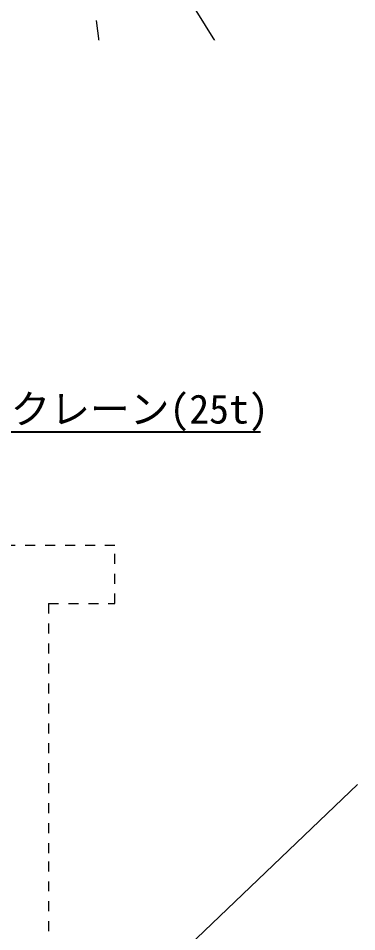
# Model space of a CAD drawing. Header units: millimetres. Extents: x -2078669 to -1085629, y -5987148 to 310365.
# Drawn here: x -1602336 to -1582006, y -1551182 to -1496253 of the extents above; entities that cross this region are included whole.
import ezdxf
from ezdxf.enums import TextEntityAlignment as Align

# ---------------------------------------------------------------- set-up
doc = ezdxf.new("R2010")
doc.units = ezdxf.units.MM
doc.header["$LTSCALE"] = 500
doc.linetypes.add('SXF_跳び破線', pattern=[12, 6, -6])
for name, color, linetype, lineweight in [('D-BGD', 7, 'Continuous', 13), ('D-BYP-STR1', 2, 'Continuous', 13), ('D-BYP-STR8', 5, 'Continuous', 25), ('D-BYP-STRC', 1, 'Continuous', 13), ('◆ワイプアウト', 4, 'Continuous', 13)]:
    doc.layers.add(name, color=color, linetype=linetype, lineweight=lineweight)
doc.styles.add('MS ゴシック', font='MS Gothic.ttf')
doc.dimstyles.new('DIM-500-F', dxfattribs={"dimscale": 500, "dimtxt": 3.5, "dimasz": 2.5, "dimexe": 0, "dimexo": 2, "dimgap": 0.8, "dimtad": 1, "dimdec": 0, "dimzin": 0, "dimdsep": 46, "dimtxsty": 'MS ゴシック', "dimblk": 'OPEN', "dimcen": 0.1, "dimclrd": 256, "dimclre": 256, "dimclrt": 256, "dimaunit": 1, "dimadec": 4, "dimazin": 0, "dimtfac": 1, "dimtdec": 0, "dimtmove": 2, "dimatfit": 3, "dimldrblk": 'OPEN', "dimfxl": 1, "dimtolj": 1, "dimtzin": 0, "dimlwd": -1, "dimlwe": -1, "dimarcsym": 2})

# ---------------------------------------------------------------- blocks, each defined once
blk = doc.blocks.new('河川平面')
at = {"layer": 'D-BGD', "linetype": 'Continuous'}
for p, q in [((1713308.76864677, -2831880.789416372, 363022.9803788428), (1713462.016381935, -2833121.159104328, 363057.9803769511)), ((1713615.762466748, -2834360.661816211, 363092.9803750594), (1713769.010201908, -2835601.031504197, 363128.9803731136)), ((1713922.756286721, -2836840.53421608, 363163.9803712218), (1714076.870997962, -2838081.402253686, 363199.9803692761)), ((1714230.617082767, -2839320.90496557, 363234.9803673844), (1714383.864817939, -2840561.274653541, 363270.9803654386)), ((1714537.610902744, -2841800.777365424, 363305.9803635468), (1714690.858637909, -2843041.14705338, 363340.9803616551)), ((1710846.963314382, -2845590.693374157, 363452.9803556016), (1709600.689139727, -2845675.95481266, 363469.9803546828)), ((1713341.245615847, -2845421.167196454, 363417.9803574933), (1712094.104465113, -2845505.930285306, 363434.9803565745)), ((1707746.666991476, -2856412.176775827, 363609.9803471159), (1708915.300702584, -2859975.582973413, 363591.9803480887)), ((1719990.834772767, -2857224.053038717), (1722030.985955355, -2856728.893795882)), ((1720432.843716315, -2859045.642925053), (1724077.020188292, -2858159.891085804)), ((1720875.221286301, -2860868.598137112), (1722915.870818528, -2860372.571918204)), ((1709304.599521993, -2861162.474822126, 363585.9803484131), (1710473.233233104, -2864725.881019712, 363567.9803493859)), ((1710862.90067895, -2865914.138194148, 363561.9803497102), (1712031.534390046, -2869477.544391734, 363543.9803506831)), ((1708339.442240975, -2869453.37645534, 363549.9803503588), (1709507.707325646, -2873015.417327188, 363531.9803513317))]:
    blk.add_line(p, q, dxfattribs=at)
at = {"layer": 'D-BGD', "linetype": 'Continuous', "elevation": 361999.9804341353}
blk.add_lwpolyline([(1715474.329088059, -2823885.421347442), (1715486.198092858, -2825068.74673605), (1715957.910645146, -2825893.541965446), (1721470.946062742, -2834783.543577109), (1722683.133751421, -2836587.622427032), (1723689.019916604, -2838549.940570734), (1724268.996003795, -2840209.768093128), (1724962.424554697, -2842615.335836358), (1725638.513584042, -2845010.936586606), (1725986.924439005, -2847495.007679789), (1726331.649029672, -2849965.425515714), (1726671.390123856, -2852444.513112407), (1727011.131218037, -2854923.600709099), (1727342.202551442, -2857397.704809315), (1727668.290388361, -2859880.478670285), (1727985.708464504, -2862358.269034779), (1728280.803522595, -2864834.762167072), (1728313.569036575, -2865118.886105265), (1728595.0108374, -2867599.06550185), (1728849.146123693, -2870086.617427018), (1728910.978434944, -2870691.85051814)], dxfattribs=at)
at = {"layer": 'D-BGD', "linetype": 'Continuous', "extrusion": (-0.01770353227349077, 0.02611089416969492, 0.9995022792123591), "elevation": 258570.6022441711}
blk.add_lwpolyline([(176807.3838483337, 3326341.482094531), (177179.8811675217, 3327070.560056574), (177611.4654349119, 3327070.560056601)], dxfattribs=at)
at = {"layer": 'D-BGD', "linetype": 'Continuous', "extrusion": (0.4258741071797299, 0.1354150583079563, 0.8945915307095863), "elevation": 665762.4997562515}
blk.add_lwpolyline([(-3254595.669191635, -519255.816202889), (-3256363.745035876, -519273.7179086341), (-3258344.426357734, -519190.9225195575)], dxfattribs=at)
blk = doc.blocks.new('_Open')
at = {"color": 0, "linetype": 'ByBlock', "lineweight": -2}
for p, q in [((-1, 0.1666666666666667), (0, 0)), ((-1, -0.1666666666666667), (0, 0)), ((0, 0), (-1, 0))]:
    blk.add_line(p, q, dxfattribs=at)

msp = doc.modelspace()

# ---------------------------------------------------------------- block references
at = {"layer": 'D-BGD'}
msp.add_blockref('河川平面', (-3310965.811631768, 1335500.176575737), dxfattribs=at)

# ---------------------------------------------------------------- next in the draw order: wipeouts: each hides what was drawn before it
msp.add_wipeout([(-1650238.235997307, -1497587.255797687), (-1438401.2922627397, -1497587.255797687), (-1437818.494378989, -1582057.3958715543), (-1649655.4381135565, -1582057.3958715543)]).dxf.layer = '◆ワイプアウト'

# ---------------------------------------------------------------- next in the draw order: linework, layer by layer
at = {"layer": 'D-BYP-STR1', "linetype": 'SXF_跳び破線', "ltscale": 0.2}
for p, q in [((-1600526.924326745, -1531452.296090323), (-1600526.924326745, -1546952.296090307)), ((-1596527.448155199, -1531452.296090323), (-1596527.448155199, -1531452.296090323)), ((-1600526.924326745, -1546952.296090307), (-1600526.924326745, -1551452.296090323))]:
    msp.add_line(p, q, dxfattribs=at)
msp.add_lwpolyline([(-1600526.924326745, -1531452.296090323), (-1596527.448155199, -1531452.296090323), (-1596527.448155199, -1527952.296090323), (-1618526.400498289, -1527952.296090323), (-1618526.40049829, -1531452.296090323), (-1614526.924326745, -1531452.296090323)], dxfattribs=at)
at = {"layer": 'D-BYP-STR8'}
msp.add_line((-1587784.786025945, -1521149.81260345), (-1611864.786025945, -1521149.81260345), dxfattribs=at)

# ---------------------------------------------------------------- next in the draw order: texts
at = {"layer": 'D-BYP-STR8', "style": 'MS ゴシック'}
msp.add_text('ラフタークレーン(25t)', height=1750, dxfattribs=at).set_placement((-1599824.786025945, -1521149.81260345), align=Align.BOTTOM_CENTER)

# ---------------------------------------------------------------- next in the draw order: leaders
at = {"layer": 'D-BYP-STRC'}
msp.add_leader([(-1596893.434928859, -1556620.366037444), (-1581956.907541769, -1542334.149780885)], dimstyle='DIM-500-F', dxfattribs=at)

doc.saveas('drawing.dxf')
